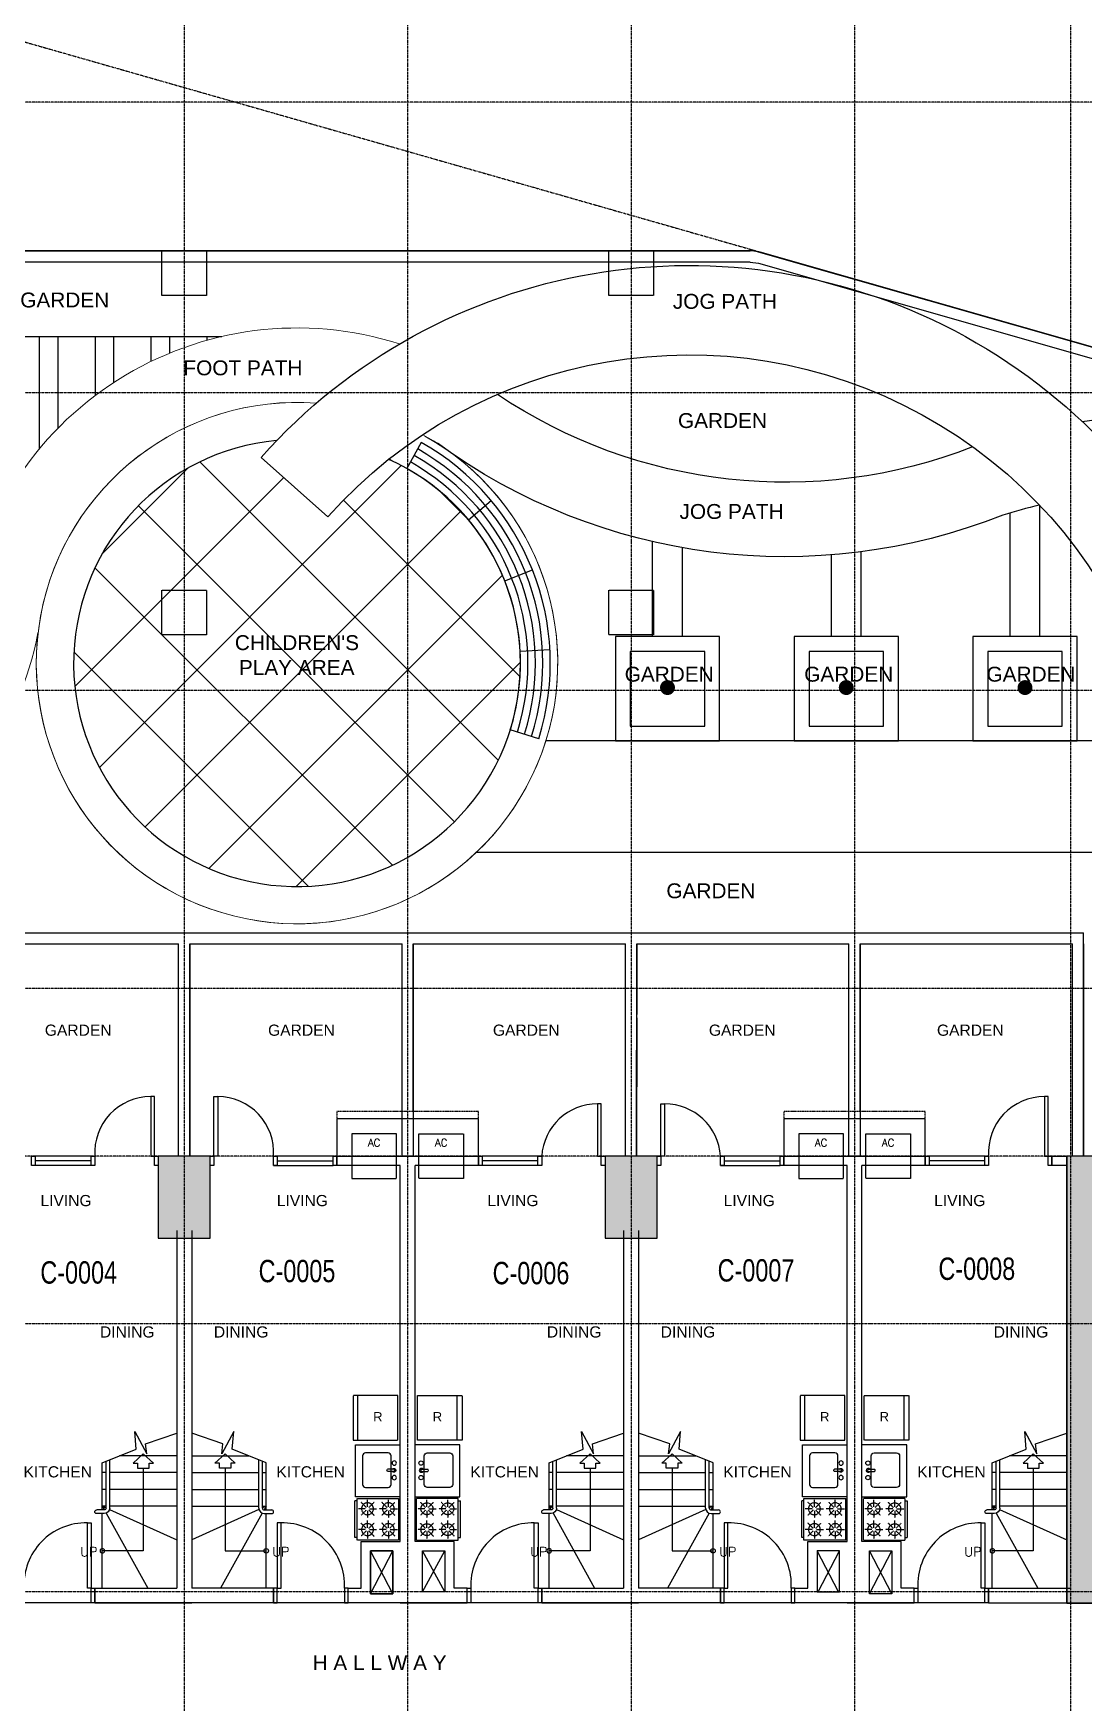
# Model space of a CAD drawing. Header units: inches. Extents: x -189245 to 740841, y -215444 to 469401.
# Drawn here: x -136075 to -121974, y -115892 to -93480 of the extents above; entities that cross this region are included whole.
import ezdxf

# ---------------------------------------------------------------- set-up
doc = ezdxf.new("R2010")
doc.units = ezdxf.units.IN
doc.header["$LTSCALE"] = 10
doc.header["$MEASUREMENT"] = 0
for name, pattern in [('GRID NORMAL$0$GRID BASEMENT$0$GRID GROUND$0$GRID$0$$0$PHANTOM', [2.5, 1.25, -0.25, 0.25, -0.25, 0.25, -0.25]), ('HIDDEN', [0.375, 0.25, -0.125]), ('HIDDEN2', [0.1875, 0.125, -0.0625])]:
    doc.linetypes.add(name, pattern=pattern)
for name, color, linetype in [('2', 2, 'Continuous'), ('3', 252, 'Continuous'), ('A-CMU WALL', 4, 'Continuous'), ('a-dim', 8, 'Continuous'), ('A-DOOR', 1, 'Continuous'), ('A-EQUIPMENT', 2, 'Continuous'), ('A-EQUIPTMENT', 1, 'Continuous'), ('A-FIXTURE', 2, 'Continuous'), ('A-GRID', 8, 'Continuous'), ('A-PROPERTY LINE', 1, 'Continuous'), ('A-RAILING', 2, 'Continuous'), ('A-SHEARWALL', 6, 'Continuous'), ('A-STAIR', 1, 'Continuous'), ('A-TEXT', 3, 'Continuous'), ('A-UNIT NUMBER', 2, 'Continuous'), ('A-WINDOW', 2, 'Continuous'), ('COLUMN', 6, 'Continuous'), ('FIX', 2, 'Continuous'), ('GRAY', 8, 'Continuous'), ('ROOMTAG', 1, 'Continuous'), ('TEXT', 3, 'Continuous'), ('TSG- +15640', 12, 'Continuous'), ('TSG- LOW WALL', 22, 'Continuous'), ('TSG- plaster', 4, 'Continuous'), ('TSG- PRE CAST', 4, 'Continuous'), ('TSG-DIM_WINDWS', 1, 'Continuous')]:
    doc.layers.add(name, color=color, linetype=linetype)
doc.layers.add('DEFPOINT', color=7, linetype='Continuous', plot=False)
doc.styles.add('ARIAL', font='ARIAL.TTF', dxfattribs={"width": 0.75})
doc.styles.add('PRSP_Simplex', font='simplex.shx')

# ---------------------------------------------------------------- blocks, each defined once
blk = doc.blocks.new('A$C43B13249')
at = {"layer": 'A-RAILING', "color": 2}
for p, q in [((900, 1075), (900, 1723)), ((950, 1075), (950, 1703)), ((975, 1050), (1075, 1050)), ((975, 1000), (1075, 1000))]:
    blk.add_line(p, q, dxfattribs=at)
for centre, radius, start, end in [((975, 1075), 75, 180, 270), ((975, 1075), 25, 180, 270), ((1075, 1025), 25, 270, 90)]:
    blk.add_arc(centre, radius, start, end, dxfattribs=at)
at = {"layer": 'A-STAIR'}
for p, q in [((0, 1775), (768, 1775)), ((1000, 1050), (1000, 1683)), ((0, 1550), (900, 1550)), ((950, 1550), (1000, 1550)), ((0, 1325), (900, 1325)), ((950, 1325), (1000, 1325)), ((0, 1100), (900, 1100)), ((902, 1056), (0, 650)), ((947, 1005), (389, 0)), ((1000, 1100), (950, 1078)), ((950, 1100), (1000, 1100)), ((1000, 1100), (972, 1050)), ((1000, 0), (1000, 1000))]:
    blk.add_line(p, q, dxfattribs=at)
at = {"layer": 'A-STAIR', "color": 2}
blk.add_lwpolyline([(1000, 1683), (545, 1864), (565, 2102), (403, 1802), (420, 1936), (0, 2079)], dxfattribs=at)
blk.add_lwpolyline([(313, 1679), (450, 1803), (586, 1679), (528, 1679), (528, 1610), (372, 1610), (372, 1679)], close=True, dxfattribs=at)
at = {"layer": 'A-STAIR'}
blk.add_lwpolyline([(450, 1610), (450, 500), (1000, 500)], dxfattribs=at)
at = {"layer": 'A-STAIR', "color": 2}
blk.add_circle((1000, 500), 30, dxfattribs=at)
blk = doc.blocks.new('A$C26112E13')
at = {"layer": 'TSG-DIM_WINDWS'}
blk.add_blockref('A$C43B13249', (0, 0), dxfattribs=at)
at = {"layer": 'A-TEXT', "style": 'PRSP_Simplex'}
blk.add_text('UP', height=125, dxfattribs=at).set_placement((1082, 426))
blk = doc.blocks.new('REF')
at = {"color": 1, "linetype": 'HIDDEN2'}
blk.add_line((-300, 535), (300, 535), dxfattribs=at)
blk.add_lwpolyline([(-300, 0), (300, 0), (300, 600), (-300, 600)], close=True, dxfattribs=at)
blk = doc.blocks.new('RANGE2')
at = {"layer": 'A-FIXTURE', "color": 1, "linetype": 'HIDDEN2'}
for p, q in [((-280, 0), (280, 0)), ((-280, 0), (-280, -560)), ((280, -560), (280, 0)), ((-166, -140), (-262, -140)), ((-158, -122), (-227, -53)), ((-158, -158), (-227, -227)), ((-140, -114), (-140, -18)), ((-140, -166), (-140, -262)), ((-122, -122), (-53, -53)), ((-122, -158), (-53, -227)), ((-114, -140), (-18, -140)), ((114, -140), (18, -140)), ((122, -122), (53, -53)), ((122, -158), (53, -227)), ((140, -114), (140, -18)), ((140, -166), (140, -262)), ((158, -122), (227, -53)), ((158, -158), (227, -227)), ((166, -140), (262, -140)), ((-166, -420), (-262, -420)), ((-158, -402), (-227, -333)), ((-158, -438), (-227, -507)), ((-140, -394), (-140, -298)), ((-140, -446), (-140, -542)), ((-122, -402), (-53, -333)), ((-122, -438), (-53, -507)), ((-114, -420), (-18, -420)), ((114, -420), (18, -420)), ((122, -402), (53, -333)), ((122, -438), (53, -507)), ((140, -394), (140, -298)), ((140, -446), (140, -542)), ((158, -402), (227, -333)), ((158, -438), (227, -507)), ((166, -420), (262, -420)), ((-280, -560), (280, -560)), ((-246, -560), (-246, -590)), ((-246, -590), (246, -590)), ((246, -560), (246, -590))]:
    blk.add_line(p, q, dxfattribs=at)
for centre in [(-140, -140), (140, -140), (-140, -420), (140, -420)]:
    blk.add_circle(centre, 80, dxfattribs=at)
blk = doc.blocks.new('SINK3')
at = {"layer": 'A-FIXTURE', "color": 2, "linetype": 'Continuous'}
for p, q in [((421, 17), (335, 17)), ((421, -12), (335, -12))]:
    blk.add_line(p, q, dxfattribs=at)
blk.add_lwpolyline([(40, 232), (342, 232, -0.414214), (382, 192), (382, -192, -0.414214), (342, -232), (40, -232, -0.414214), (0, -192), (0, 192, -0.414214)], format="xyb", close=True, dxfattribs=at)
at = {"layer": 'A-FIXTURE', "color": 2, "linetype": 'ByBlock'}
for centre in [(425, 100), (425, -95)]:
    blk.add_circle(centre, 28.8, dxfattribs=at)
at = {"layer": 'A-FIXTURE', "color": 2, "linetype": 'Continuous'}
for centre, radius, start, end in [((342, 3), 15.7, 115.7914, 244.2086), ((421, 3), 27.3, 211.2757, 148.7243), ((414, 3), 15.7, 295.7914, 64.2086)]:
    blk.add_arc(centre, radius, start, end, dxfattribs=at)
blk = doc.blocks.new('A$C5637576F')
at = {"layer": 'A-FIXTURE'}
blk.add_lwpolyline([(0, 600), (600, 600), (600, 1300), (0, 1300)], dxfattribs=at)
at = {"layer": 'A-FIXTURE', "extrusion": (-1.97215e-31, -2.87222e-43, -1), "zscale": -1, "rotation": 90}
blk.add_blockref('REF', (-31, 1661), dxfattribs=at)
at = {"layer": 'A-FIXTURE', "extrusion": (6.16298e-32, -1.81217e-47, -1), "xscale": -1, "zscale": -0.9999999999999999, "rotation": 180}
blk.add_blockref('SINK3', (-505, 959), dxfattribs=at)
at = {"layer": 'A-FIXTURE', "linetype": 'HIDDEN2', "extrusion": (1.97215e-31, -8.75812e-47, -1), "xscale": -1, "zscale": -1, "rotation": 270}
blk.add_blockref('RANGE2', (-19, 300), dxfattribs=at)
at = {"layer": 'A-TEXT', "insert": (363, 1739), "char_height": 125, "width": 5794.76, "attachment_point": 3}
blk.add_mtext('{\\fArial|b0|i0|c0|p34;R}', dxfattribs=at)

msp = doc.modelspace()

# ---------------------------------------------------------------- hatches: boundary and pattern name
at = {"layer": 'a-dim', "ltscale": 500}
h = msp.add_hatch(dxfattribs=at)
h.set_pattern_fill('ANSI32', color=256, scale=2000, angle=45, style=0)
h.set_pattern_definition([(90, (-1100493.5, 83944), (-750, 5e-13), []), (90, (-1100243.5, 84194), (-750, 5e-13), [])])
h.paths.add_polyline_path([(-139954.19925, -97549.80197), (-139954.19925, -99549.80197), (-136351.065, -99549.80197, -0.1989677864), (-133546.01907, -97549.80197)])
at = {"layer": 'A-STAIR'}
h = msp.add_hatch(color=254, dxfattribs=at)
h.paths.add_polyline_path([(-134399.71608, -109654.32588), (-133699.71608, -109654.32588), (-133699.71608, -108554.32588), (-134399.71608, -108554.32588)])
h.paths.add_polyline_path([(-128399.75225, -109654.32588), (-127699.75225, -109654.32588), (-127699.75225, -108554.32588), (-128399.75225, -108554.32588)])
at = {"layer": 'GRAY', "ltscale": 100}
h = msp.add_hatch(dxfattribs=at)
h.set_pattern_fill('ANSI37', color=256, scale=8000, style=0)
h.set_pattern_definition([(45, (-1100493.5, 83944), (-707.1068, 707.1068), []), (135, (-1100493.5, 83944), (-707.1068, -707.1068), [])])
h.paths.add_polyline_path([(-132122.10601, -99970.31678), (-133018.0128, -99171.97411, -0.0099472333), (-132809.80746, -98947.47939, 7.7328936213), (-131304.42268, -99198.90911, 0.0433443796)])
at = {"layer": 'TSG- +15640', "ltscale": 2}
h = msp.add_hatch(color=254, dxfattribs=at)
h.paths.add_polyline_path([(-119300.048, -114554.79257), (-119300.048, -109054.79257), (-119950.048, -109054.79257), (-119950.048, -108554.79257), (-118800.048, -108554.79257), (-118800.048, -114554.79257)])
edge = h.paths.add_edge_path()
edge.add_line((-120675.048, -113651.41234), (-120675.048, -114554.79257))
edge.add_line((-120675.048, -114554.79257), (-120875.048, -114554.79257))
edge.add_line((-120875.048, -114554.79257), (-120875.048, -113154.79257))
edge.add_line((-120875.048, -113154.79257), (-121700.048, -113154.79257))
edge.add_line((-121700.048, -113154.79257), (-121700.048, -114554.79257))
edge.add_line((-121700.048, -114554.79257), (-122200.048, -114554.79257))
edge.add_line((-122200.048, -114554.79257), (-122200.048, -108554.79257))
edge.add_line((-122200.048, -108554.79257), (-121050.048, -108554.79257))
edge.add_line((-121050.048, -108554.79257), (-121050.048, -109054.79257))
edge.add_line((-121050.048, -109054.79257), (-121700.048, -109054.79257))
edge.add_line((-121700.048, -109054.79257), (-121700.048, -113029.79257))
edge.add_line((-121700.048, -113029.79257), (-120675.048, -113029.79257))
edge.add_line((-120675.048, -113029.79257), (-120675.048, -113451.41234))
edge.add_line((-120675.048, -113451.41234), (-120490.01026, -113451.90933))
edge.add_line((-120490.01026, -113451.90933), (-120490.01026, -113651.90933))
edge.add_line((-120490.01026, -113651.90933), (-120675.048, -113651.41234))
edge.add_line((-120675.048, -113651.41234), (-120675.048, -113751.41234))
h = msp.add_hatch(color=254, dxfattribs=at)
h.paths.add_polyline_path([(-121700.048, -114554.79257), (-121700.048, -109054.79257), (-121050.048, -109054.79257), (-121050.048, -108554.79257), (-122200.048, -108554.79257), (-122200.048, -114554.79257)])
edge = h.paths.add_edge_path()
edge.add_line((-120325.048, -113651.41234), (-120325.048, -114554.79257))
edge.add_line((-120325.048, -114554.79257), (-120125.048, -114554.79257))
edge.add_line((-120125.048, -114554.79257), (-120125.048, -113154.79257))
edge.add_line((-120125.048, -113154.79257), (-119300.048, -113154.79257))
edge.add_line((-119300.048, -113154.79257), (-119300.048, -114554.79257))
edge.add_line((-119300.048, -114554.79257), (-118800.048, -114554.79257))
edge.add_line((-118800.048, -114554.79257), (-118800.048, -108554.79257))
edge.add_line((-118800.048, -108554.79257), (-119950.048, -108554.79257))
edge.add_line((-119950.048, -108554.79257), (-119950.048, -109054.79257))
edge.add_line((-119950.048, -109054.79257), (-119300.048, -109054.79257))
edge.add_line((-119300.048, -109054.79257), (-119300.048, -113029.79257))
edge.add_line((-119300.048, -113029.79257), (-120325.048, -113029.79257))
edge.add_line((-120325.048, -113029.79257), (-120325.048, -113451.41234))
edge.add_line((-120325.048, -113451.41234), (-120510.08574, -113451.90933))
edge.add_line((-120510.08574, -113451.90933), (-120510.08574, -113651.90933))
edge.add_line((-120510.08574, -113651.90933), (-120325.048, -113651.41234))
edge.add_line((-120325.048, -113651.41234), (-120325.048, -113751.41234))

# ---------------------------------------------------------------- linework, layer by layer
at = {"layer": '2', "color": 2}
for points in [[(-135299.57151, -114354.32588), (-135349.57151, -114354.32588), (-135349.57151, -113479.32588), (-135299.57151, -113479.32588)], [(-132799.57151, -114354.32588), (-132749.57151, -114354.32588), (-132749.57151, -113479.32588), (-132799.57151, -113479.32588)], [(-129299.57151, -114354.32588), (-129349.57151, -114354.32588), (-129349.57151, -113479.32588), (-129299.57151, -113479.32588)], [(-126799.57151, -114354.32588), (-126749.57151, -114354.32588), (-126749.57151, -113479.32588), (-126799.57151, -113479.32588)], [(-123299.57151, -114354.32588), (-123349.57151, -114354.32588), (-123349.57151, -113479.32588), (-123299.57151, -113479.32588)], [(-135299.57151, -114354.32588), (-135249.57151, -114354.32588), (-135249.57151, -114554.32588), (-135299.57151, -114554.32588)], [(-132799.57151, -114354.32588), (-132849.57151, -114354.32588), (-132849.57151, -114554.32588), (-132799.57151, -114554.32588)], [(-131849.57151, -114354.32588), (-131899.57151, -114354.32588), (-131899.57151, -114554.32588), (-131849.57151, -114554.32588)], [(-130249.57151, -114354.32588), (-130199.57151, -114354.32588), (-130199.57151, -114554.32588), (-130249.57151, -114554.32588)], [(-129299.57151, -114354.32588), (-129249.57151, -114354.32588), (-129249.57151, -114554.32588), (-129299.57151, -114554.32588)], [(-126799.57151, -114354.32588), (-126849.57151, -114354.32588), (-126849.57151, -114554.32588), (-126799.57151, -114554.32588)], [(-125849.57151, -114354.32588), (-125899.57151, -114354.32588), (-125899.57151, -114554.32588), (-125849.57151, -114554.32588)], [(-124249.57151, -114354.32588), (-124199.57151, -114354.32588), (-124199.57151, -114554.32588), (-124249.57151, -114554.32588)], [(-123299.57151, -114354.32588), (-123249.57151, -114354.32588), (-123249.57151, -114554.32588), (-123299.57151, -114554.32588)]]:
    msp.add_lwpolyline(points, close=True, dxfattribs=at)
at = {"layer": '3', "color": 251, "linetype": 'GRID NORMAL$0$GRID BASEMENT$0$GRID GROUND$0$GRID$0$$0$PHANTOM', "flags": 128}
msp.add_lwpolyline([(-107742.41972, -101734.50066), (-108206.40253, -110412.10517), (-107824.74369, -122516.08949), (-106849.52911, -130587.38781), (-161513.31385, -143935.92849), (-162770.44794, -137090.40339), (-163725.52094, -129792.63417), (-164305.8868, -122455.55195), (-164509.46994, -115118.3758), (-164333.28528, -107790.4935), (-163778.69946, -100461.44618), (-162851.04772, -93180.30189), (-161617.26667, -86330.52932), (-107723.46534, -101727.30424)], dxfattribs=at)
at = {"layer": 'A-CMU WALL', "color": 1}
for p, q in [((-131549.75225, -114429.32588), (-131249.75225, -113854.32588)), ((-131249.75225, -114429.32588), (-131549.75225, -113854.32588)), ((-130549.75225, -114404.32588), (-130849.75225, -113854.32588)), ((-130849.75225, -114404.32588), (-130549.75225, -113854.32588)), ((-125262.79573, -114404.32588), (-125549.75225, -113854.32588)), ((-125536.70877, -114404.32588), (-125249.75225, -113854.32588)), ((-124549.75225, -114429.32588), (-124849.75225, -113854.32588)), ((-124849.75225, -114429.32588), (-124549.75225, -113854.32588))]:
    msp.add_line(p, q, dxfattribs=at)
at = {"layer": 'A-CMU WALL'}
msp.add_line((-124549.75225, -114429.32588), (-124549.75225, -114429.32588), dxfattribs=at)
for points in [[(-128260.87654, -102979.32588), (-126860.87654, -102979.32588), (-126860.87654, -101579.32588), (-128260.87654, -101579.32588)], [(-125860.87654, -102979.32588), (-124460.87654, -102979.32588), (-124460.87654, -101579.32588), (-125860.87654, -101579.32588)], [(-123460.87654, -102979.32588), (-122060.87654, -102979.32588), (-122060.87654, -101579.32588), (-123460.87654, -101579.32588)], [(-128060.87654, -102779.32588), (-127060.87654, -102779.32588), (-127060.87654, -101779.32588), (-128060.87654, -101779.32588)], [(-125660.87654, -102779.32588), (-124660.87654, -102779.32588), (-124660.87654, -101779.32588), (-125660.87654, -101779.32588)], [(-123260.87654, -102779.32588), (-122260.87654, -102779.32588), (-122260.87654, -101779.32588), (-123260.87654, -101779.32588)], [(-131549.75225, -113854.32588), (-131249.75225, -113854.32588), (-131249.75225, -114429.32588), (-131549.75225, -114429.32588)], [(-124849.75225, -113854.32589), (-124549.81955, -113854.32589), (-124549.81955, -114429.25858), (-124849.75225, -114429.25858)]]:
    msp.add_lwpolyline(points, close=True, dxfattribs=at)
for points in [[(-131549.75225, -114429.32588), (-131249.75225, -114429.32588), (-131249.75225, -113854.32588), (-131549.75225, -113854.32588), (-131549.75225, -114429.32588)], [(-130549.75225, -114404.32588), (-130849.75225, -114404.32588), (-130849.75225, -113854.32588), (-130549.75225, -113854.32588), (-130549.75225, -114404.32588)], [(-125549.75225, -114404.32588), (-125249.75225, -114404.32588), (-125249.75225, -113854.32588), (-125549.75225, -113854.32588), (-125549.75225, -114404.32588)], [(-124549.75225, -114429.32588), (-124849.71608, -114429.32588), (-124849.75225, -113854.32588), (-124549.75225, -113854.32588), (-124549.75225, -114429.32588)]]:
    msp.add_lwpolyline(points, dxfattribs=at)
at = {"layer": 'A-DOOR'}
msp.add_line((-123299.57151, -114554.32588), (-138799.57151, -114554.32588), dxfattribs=at)
for centre, start, end in [((-135370.17394, -114309.66924), 88.578672429, 183.081958546), ((-132728.96908, -114309.66924), 356.918041454, 91.421327571), ((-129370.17394, -114309.66924), 88.578672429, 183.081958546), ((-126728.96908, -114309.66924), 356.918041454, 91.421327571), ((-123370.17394, -114309.66924), 88.578672429, 183.081958546)]:
    msp.add_arc(centre, 830.59891, start, end, dxfattribs=at)
at = {"layer": 'A-EQUIPMENT', "ltscale": 100}
for points in [[(-130099.75225, -108554.32586), (-130099.75225, -108054.32586), (-131999.75225, -108054.32586), (-131999.75225, -108554.32586)], [(-124099.75225, -108554.32586), (-124099.75225, -108054.32586), (-125999.75225, -108054.32586), (-125999.75225, -108554.32586)]]:
    msp.add_lwpolyline(points, dxfattribs=at)
at = {"layer": 'A-EQUIPTMENT', "linetype": 'HIDDEN'}
for points in [[(-130099.75225, -108054.32586), (-130099.75225, -107954.32586), (-131999.75225, -107954.32586), (-131999.75225, -108054.32586)], [(-124099.75225, -108054.32586), (-124099.75225, -107954.32586), (-125999.75225, -107954.32586), (-125999.75225, -108054.32586)]]:
    msp.add_lwpolyline(points, dxfattribs=at)
at = {"layer": 'A-EQUIPTMENT', "color": 1, "linetype": 'HIDDEN2'}
for points in [[(-131199.75225, -108254.32586), (-131799.75225, -108254.32586), (-131799.75225, -108854.32586), (-131199.75225, -108854.32586)], [(-130899.75225, -108254.32586), (-130299.75225, -108254.32586), (-130299.75225, -108854.32586), (-130899.75225, -108854.32586)], [(-125199.75225, -108254.32586), (-125799.75225, -108254.32586), (-125799.75225, -108854.32586), (-125199.75225, -108854.32586)], [(-124899.75225, -108254.32586), (-124299.75225, -108254.32586), (-124299.75225, -108854.32586), (-124899.75225, -108854.32586)]]:
    msp.add_lwpolyline(points, close=True, dxfattribs=at)
at = {"layer": 'A-FIXTURE'}
for points in [[(-131149.933, -113129.32588), (-131749.933, -113129.32588), (-131749.933, -112429.32588), (-131149.933, -112429.32588)], [(-130949.57151, -113129.32588), (-130349.57151, -113129.32588), (-130349.57151, -112429.32588), (-130949.57151, -112429.32588)], [(-125149.933, -113129.32588), (-125749.933, -113129.32588), (-125749.933, -112429.32588), (-125149.933, -112429.32588)]]:
    msp.add_lwpolyline(points, dxfattribs=at)
at = {"layer": 'A-GRID', "linetype": 'GRID NORMAL$0$GRID BASEMENT$0$GRID GROUND$0$GRID$0$$0$PHANTOM'}
for p, q in [((-134049.60768, -84045.69046), (-134049.60768, -142774.05561)), ((-131049.75225, -84045.69046), (-131049.75225, -142774.05561)), ((-128049.75225, -84045.69046), (-128049.75225, -142774.05561)), ((-125049.75225, -84045.69046), (-125049.75225, -142774.05561)), ((-122149.75225, -84045.69046), (-122149.75225, -142774.05561)), ((-106879.08048, -94404.32588), (-168894.52032, -94404.32588)), ((-106879.08048, -98304.32588), (-168894.52032, -98304.32588)), ((-106879.08048, -102304.32588), (-168894.52032, -102304.32588)), ((-106879.08048, -102304.32588), (-168894.52032, -102304.32588)), ((-106879.08048, -106304.32588), (-168894.48879, -106304.32588)), ((-106466.4728, -108554.32588), (-168894.48879, -108554.32588)), ((-106879.08048, -110804.32588), (-168894.48879, -110804.32588)), ((-106879.08048, -114404.32588), (-168894.52032, -114404.32588))]:
    msp.add_line(p, q, dxfattribs=at)
at = {"layer": 'A-PROPERTY LINE', "ltscale": 200}
for points in [[(-129385.54241, -102919.60719, 0.3539493585), (-130915.19101, -99059.81434, 0.3539493585)], [(-129576.42782, -102859.91835, 0.3539493585), (-131013.36764, -99234.05943, 0.3539493585)], [(-129480.98511, -102889.76277, 0.3539493585), (-130964.27933, -99146.93688, 0.3539493585)]]:
    msp.add_lwpolyline(points, format="xyb", dxfattribs=at)
at = {"layer": 'A-SHEARWALL'}
msp.add_line((-122174.70396, -108554.32588), (-122174.70396, -108554.32588), dxfattribs=at)
msp.add_line((-122174.70396, -108554.32588), (-122174.70396, -108554.32588), dxfattribs=at)
msp.add_line((-122174.70396, -108554.32588), (-122174.70396, -108554.32588), dxfattribs=at)
msp.add_line((-122174.70396, -108554.32588), (-122174.70396, -108554.32588), dxfattribs=at)
for points in [[(-121700.048, -114554.79257), (-121700.048, -109054.79257), (-121050.048, -109054.79257), (-121050.048, -108554.79257), (-122200.048, -108554.79257), (-122200.048, -114554.79257), (-121700.048, -114554.79257)], [(-121749.55501, -113154.57953), (-121749.62725, -113154.57953), (-121749.62725, -114554.37953), (-122199.62725, -114554.37953), (-122199.62725, -108554.37953)]]:
    msp.add_lwpolyline(points, dxfattribs=at)
at = {"layer": 'A-WINDOW', "color": 1, "ltscale": 100}
for p, q in [((-135299.75225, -108554.32588), (-136049.75225, -108554.32588)), ((-132049.75225, -108554.32588), (-132799.75225, -108554.32588)), ((-126049.75225, -108554.32588), (-126799.75225, -108554.32588)), ((-123299.75225, -108554.32588), (-124049.75225, -108554.32588)), ((-123249.75225, -108679.32588), (-124049.75225, -108679.32588))]:
    msp.add_line(p, q, dxfattribs=at)
at = {"layer": 'A-WINDOW', "color": 2}
for p, q in [((-135299.75225, -108616.82588), (-136049.75225, -108616.82588)), ((-132799.75225, -108616.82588), (-132049.75225, -108616.82588)), ((-129299.75225, -108616.82588), (-130049.75225, -108616.82588)), ((-126799.75225, -108616.82588), (-126049.75225, -108616.82588)), ((-123299.75225, -108616.82588), (-124049.75225, -108616.82588))]:
    msp.add_line(p, q, dxfattribs=at)
at = {"layer": 'A-WINDOW', "color": 1}
for p, q in [((-135249.75225, -108679.32588), (-136049.75225, -108679.32588)), ((-132849.75225, -108679.32588), (-132049.75225, -108679.32588)), ((-129249.75225, -108554.32588), (-130049.75225, -108554.32588)), ((-129249.75225, -108679.32588), (-130049.75225, -108679.32588)), ((-126849.75225, -108679.32588), (-126049.75225, -108679.32588))]:
    msp.add_line(p, q, dxfattribs=at)
at = {"layer": 'A-WINDOW', "color": 2}
for points in [[(-134449.75225, -107754.32588), (-134499.75225, -107754.32588), (-134499.75225, -108554.32588), (-134449.75225, -108554.32588)], [(-134449.75225, -107754.32588), (-134499.75225, -107754.32588), (-134499.75225, -108554.32588), (-134449.75225, -108554.32588)], [(-133649.75225, -107754.32588), (-133599.75225, -107754.32588), (-133599.75225, -108554.32588), (-133649.75225, -108554.32588)], [(-133649.75225, -107754.32588), (-133599.75225, -107754.32588), (-133599.75225, -108554.32588), (-133649.75225, -108554.32588)], [(-122449.75225, -107754.32588), (-122499.75225, -107754.32588), (-122499.75225, -108554.32588), (-122449.75225, -108554.32588)], [(-122449.75225, -107754.32588), (-122499.75225, -107754.32588), (-122499.75225, -108554.32588), (-122449.75225, -108554.32588)], [(-128449.75225, -107851.75769), (-128499.75225, -107851.75769), (-128499.75225, -108554.32588), (-128449.75225, -108554.32588)], [(-127649.75225, -107851.75769), (-127599.75225, -107851.75769), (-127599.75225, -108554.32588), (-127649.75225, -108554.32588)], [(-136099.75225, -108554.32588), (-136049.75225, -108554.32588), (-136049.75225, -108679.32588), (-136099.75225, -108679.32588)], [(-135299.75225, -108554.32588), (-135249.75225, -108554.32588), (-135249.75225, -108679.32588), (-135299.75225, -108679.32588)], [(-134449.75225, -108554.32588), (-134399.75225, -108554.32588), (-134399.75225, -108679.32588), (-134449.75225, -108679.32588)], [(-133699.75225, -108554.32588), (-133649.75225, -108554.32588), (-133649.75225, -108679.32588), (-133699.75225, -108679.32588)], [(-132849.75225, -108554.32588), (-132799.75225, -108554.32588), (-132799.75225, -108679.32588), (-132849.75225, -108679.32588)], [(-132049.75225, -108554.32588), (-131999.75225, -108554.32588), (-131999.75225, -108679.32588), (-132049.75225, -108679.32588)], [(-130099.75225, -108554.32588), (-130049.75225, -108554.32588), (-130049.75225, -108679.32588), (-130099.75225, -108679.32588)], [(-129299.75225, -108554.32588), (-129249.75225, -108554.32588), (-129249.75225, -108679.32588), (-129299.75225, -108679.32588)], [(-128449.75225, -108554.32588), (-128399.75225, -108554.32588), (-128399.75225, -108679.32588), (-128449.75225, -108679.32588)], [(-127699.75225, -108554.32588), (-127649.75225, -108554.32588), (-127649.75225, -108679.32588), (-127699.75225, -108679.32588)], [(-126849.75225, -108554.32588), (-126799.75225, -108554.32588), (-126799.75225, -108679.32588), (-126849.75225, -108679.32588)], [(-126049.75225, -108554.32588), (-125999.75225, -108554.32588), (-125999.75225, -108679.32588), (-126049.75225, -108679.32588)], [(-124099.75225, -108554.32588), (-124049.75225, -108554.32588), (-124049.75225, -108679.32588), (-124099.75225, -108679.32588)], [(-123299.75225, -108554.32588), (-123249.75225, -108554.32588), (-123249.75225, -108679.32588), (-123299.75225, -108679.32588)], [(-122449.75225, -108554.32588), (-122399.75225, -108554.32588), (-122399.75225, -108679.32588), (-122449.75225, -108679.32588)]]:
    msp.add_lwpolyline(points, close=True, dxfattribs=at)
at = {"layer": 'A-WINDOW', "color": 3, "linetype": 'HIDDEN2'}
for points in [[(-130975.17435, -107954.96925), (-130975.13631, -108554.73593), (-131125.13631, -108554.73593), (-131125.17435, -107954.96925)], [(-124974.933, -107954.32586), (-124974.89496, -108554.09254), (-125124.89496, -108554.09254), (-125124.933, -107954.32586)]]:
    msp.add_lwpolyline(points, dxfattribs=at)
at = {"layer": 'A-WINDOW', "color": 1}
for centre, start, end in [((-134499.75225, -108505.88838), 90, 183.695220524), ((-134499.75225, -108505.88838), 90, 183.695220524), ((-133599.75225, -108505.88838), 356.304779466, 90), ((-133599.75225, -108505.88838), 356.304779469, 90), ((-122499.75225, -108505.88838), 90, 183.695220544), ((-122499.75225, -108505.88838), 90, 183.695220541), ((-128499.75225, -108603.32019), 90, 176.304779469), ((-128499.75225, -108603.32019), 90, 176.304779466), ((-127599.75225, -108603.32019), 3.695220531, 90), ((-127599.75225, -108603.32019), 3.695220534, 90)]:
    msp.add_arc(centre, 751.5625, start, end, dxfattribs=at)
at = {"layer": 'COLUMN'}
for points in [[(-134399.71608, -109654.32588), (-133699.71608, -109654.32588), (-133699.71608, -108554.32588), (-134399.71608, -108554.32588)], [(-128399.75225, -109654.32588), (-127699.75225, -109654.32588), (-127699.75225, -108554.32588), (-128399.75225, -108554.32588)]]:
    msp.add_lwpolyline(points, close=True, dxfattribs=at)
at = {"layer": 'DEFPOINT'}
msp.add_lwpolyline([(-153449.75225, -139454.41584), (-146974.75225, -139453.85919), (-146974.57151, -132379.51338), (-144126.54732, -132379.32588), (-144124.60768, -134204.32588), (-121661.11912, -134204.32588), (-121661.11912, -129936.11656), (-111350.204, -127509.71863), (-111350.204, -116054.32588), (-111349.71608, -100691.3201), (-126372.62608, -96407.77684), (-126429.17978, -96399.61447), (-144126.54732, -96399.61447), (-144126.54732, -98229.32588), (-146974.75225, -98229.32588), (-146974.75225, -91154.32593), (-153449.75225, -91154.32588)], dxfattribs=at)
at = {"layer": 'DEFPOINT', "linetype": 'HIDDEN2'}
for points in [[(-133749.75225, -96999.61447), (-134349.75225, -96999.61447), (-134349.75225, -96399.61447), (-133749.75225, -96399.61447)], [(-127749.75225, -96999.61447), (-128349.75225, -96999.61447), (-128349.75225, -96399.61447), (-127749.75225, -96399.61447)], [(-133749.71608, -101554.32588), (-134349.71608, -101554.32588), (-134349.71608, -100954.32588), (-133749.71608, -100954.32588)], [(-127749.71608, -101554.32588), (-128349.71608, -101554.32588), (-128349.71608, -100954.32588), (-127749.71608, -100954.32588)]]:
    msp.add_lwpolyline(points, close=True, dxfattribs=at)
at = {"layer": 'FIX'}
for p, q in [((-130866.1027, -98972.6918), (-131062.45596, -99321.18197)), ((-122960.87654, -101579.32588), (-122960.87654, -99917.97096)), ((-122560.87654, -101579.32588), (-122560.87654, -99811.99282)), ((-127760.87654, -101579.32588), (-127760.87654, -100303.82204)), ((-127360.87654, -101579.32588), (-127360.87654, -100385.25597)), ((-125360.87654, -101579.32588), (-125360.87654, -100481.98069)), ((-124960.87654, -101579.32588), (-124960.87654, -100440.30718)), ((-120910.41896, -102979.32588), (-129194.56155, -102979.32588)), ((-120777.39197, -104479.32588), (-130131.88321, -104479.32588))]:
    msp.add_line(p, q, dxfattribs=at)
msp.add_lwpolyline([(-129671.87053, -102830.07393, 0.3539493585), (-131062.45596, -99321.18197)], format="xyb", dxfattribs=at)
msp.add_lwpolyline([(-129290.0997, -102949.45162), (-129671.87053, -102830.07393)], dxfattribs=at)
msp.add_arc((-132535.05632, -101934.77111), 3399.9, 342.635816583, 60.601355011, dxfattribs=at)
at = {"layer": 'GRAY', "ltscale": 100}
for p, q in [((-130233.90212, -100010.17001), (-129927.07134, -99753.54798)), ((-129746.17821, -100829.52954), (-129374.31541, -100682.15908)), ((-129539.44145, -101774.48526), (-129140.01282, -101753.1131)), ((-129194.56155, -102979.32588), (-129194.65699, -102979.29604))]:
    msp.add_line(p, q, dxfattribs=at)
at = {"layer": 'GRAY', "ltscale": 100, "const_width": 100}
for points in [[(-127610.87654, -102263.17074, 1), (-127510.87654, -102263.17074, 1)], [(-125210.87654, -102263.17074, 1), (-125110.87654, -102263.17074, 1)], [(-122810.87654, -102263.17074, 1), (-122710.87654, -102263.17074, 1)]]:
    msp.add_lwpolyline(points, format="xyb", close=True, dxfattribs=at)
at = {"layer": 'GRAY', "ltscale": 100}
msp.add_arc((-132535.05632, -101934.77111), 2999.9, 95.254899118, 65.959336401, dxfattribs=at)
at = {"layer": 'ROOMTAG'}
for p, q in [((-139954.19925, -97549.80197), (-133546.01907, -97549.80197)), ((-133018.0128, -99171.97411), (-132122.10601, -99970.31678))]:
    msp.add_line(p, q, dxfattribs=at)
for points in [[(-133018.0128, -99171.97411, -0.7972918151), (-119873.22967, -106408.65275)], [(-132122.10601, -99970.31678, -0.7972918151), (-121026.94835, -106078.60246)], [(-123465.24113, -99032.71408, -0.2459008035), (-129845.13622, -98327.2621)], [(-112838.29678, -104854.32588, 0.3786159404), (-121991.27167, -98693.96186)], [(-122566.34341, -99814.16546, 0.0174107917), (-123058.91704, -99947.45151, -0.2575894909), (-130650.97509, -98983.35943)]]:
    msp.add_lwpolyline(points, format="xyb", dxfattribs=at)
at = {"layer": 'ROOMTAG', "lineweight": 9}
msp.add_lwpolyline([(-131159.80112, -97650.06889, 0.4680395266), (-136996.87334, -101349.80197, -0.5321168362), (-141397.30396, -103269.69525), (-141934.08688, -104113.41564, 0.5321168362), (-136013.27707, -101530.18596)], format="xyb", dxfattribs=at)
for radius, start, end in [(3500, 85.749469705, 60.601355011), (3499.9, 85.751118146, 61.175708034)]:
    msp.add_arc((-132535.05632, -101934.77111), radius, start, end, dxfattribs=at)
at = {"layer": 'ROOMTAG'}
msp.add_arc((-132535.05632, -101934.77111), 2999.9, 64.839776135, 65.959336401, dxfattribs=at)
at = {"layer": 'TSG- LOW WALL', "color": 3, "ltscale": 100}
for points in [[(-144126.54732, -96549.61447), (-144126.54732, -96399.61447), (-126450.23555, -96399.61447)], [(-126450.23555, -96549.61447), (-143974.57151, -96549.61447)], [(-111349.75225, -100691.34734), (-111349.71608, -100691.3201), (-126316.07238, -96415.9392), (-126429.17978, -96399.61447), (-126450.23555, -96399.61447)], [(-126450.23555, -96549.61447), (-126340.36868, -96564.99873), (-111499.71608, -100804.28442)]]:
    msp.add_lwpolyline(points, dxfattribs=at)
at = {"layer": 'TSG- plaster', "color": 3, "ltscale": 2}
for p, q in [((-140124.57151, -105554.32588), (-121974.57151, -105554.32588)), ((-121974.57151, -108554.32588), (-121974.57151, -105554.32588)), ((-121974.57151, -108554.32588), (-121974.57151, -105554.32588)), ((-136974.57151, -105704.32588), (-134124.57151, -105704.32588)), ((-136974.57151, -105704.32588), (-134124.57151, -105704.32588)), ((-134124.57151, -108553.85919), (-134124.57151, -105704.32588)), ((-133974.57151, -105704.32588), (-131124.57151, -105704.32588)), ((-133974.57151, -108553.85919), (-133974.57151, -105704.32588)), ((-133974.57151, -105704.32588), (-131124.57151, -105704.32588)), ((-133974.57151, -108554.32588), (-133974.57151, -105704.32588)), ((-131124.57151, -107954.32586), (-131124.57151, -105704.32588)), ((-130974.81276, -107954.32586), (-130974.57151, -105704.32588)), ((-130974.57151, -105704.32588), (-128124.57151, -105704.32588)), ((-130974.57151, -105704.32588), (-128124.57151, -105704.32588)), ((-130974.57151, -107954.32586), (-130974.57151, -105704.32588)), ((-128124.57151, -108553.85919), (-128124.57151, -105704.32588)), ((-127974.87709, -108553.85919), (-127974.57151, -105704.32588)), ((-127974.57151, -105704.32588), (-125124.57151, -105704.32588)), ((-127974.57151, -108553.85919), (-127974.57151, -105704.32588)), ((-127974.57151, -105704.32588), (-125124.57151, -105704.32588)), ((-125124.57151, -107954.32586), (-125124.57151, -105704.32588)), ((-124974.57151, -105704.32588), (-122124.57151, -105704.32588)), ((-124974.57151, -105704.32588), (-122124.57151, -105704.32588)), ((-124974.57151, -107954.32586), (-124974.57151, -105704.32588)), ((-124974.57151, -107954.32586), (-124974.57151, -105704.32588)), ((-122124.57151, -108554.32588), (-122124.57151, -105704.32588))]:
    msp.add_line(p, q, dxfattribs=at)
at = {"layer": 'TSG- plaster', "color": 4, "linetype": 'Continuous'}
for p, q in [((-131149.57151, -113729.32588), (-131149.57151, -108678.85919)), ((-130949.57151, -113729.32588), (-130949.57151, -108678.85919)), ((-125149.57151, -113729.32588), (-125149.57151, -108679.32588)), ((-124949.57151, -113729.32588), (-124949.57151, -108679.32588)), ((-134149.57151, -109554.32588), (-134149.57151, -114354.32588)), ((-133949.57151, -109554.32588), (-133949.57151, -114354.32588)), ((-128149.57151, -109554.32588), (-128149.57151, -114354.32588)), ((-127949.57151, -109554.32588), (-127949.57151, -114354.32588)), ((-131674.75225, -114354.32588), (-131674.75225, -113729.32588)), ((-131674.75225, -113729.32588), (-131149.57151, -113729.32588)), ((-130424.75225, -113729.32588), (-130949.57151, -113729.32588)), ((-130424.75225, -114354.32588), (-130424.75225, -113729.32588)), ((-125674.75225, -114354.32588), (-125674.75225, -113729.32588)), ((-125674.75225, -113729.32588), (-125149.57151, -113729.32588)), ((-124424.75225, -113729.32588), (-124949.57151, -113729.32588)), ((-124424.75225, -114354.32588), (-124424.75225, -113729.32588)), ((-135249.57151, -114354.32588), (-134149.57151, -114354.32588)), ((-135249.57151, -114554.32588), (-135249.57151, -114354.32588)), ((-132849.57151, -114354.32588), (-133949.57151, -114354.32588)), ((-132849.57151, -114554.32588), (-132849.57151, -114354.32588)), ((-131849.57151, -114354.32588), (-131674.75225, -114354.32588)), ((-131849.57151, -114554.32588), (-131849.57151, -114354.32588)), ((-130249.57151, -114354.32588), (-130424.75225, -114354.32588)), ((-130249.57151, -114554.32588), (-130249.57151, -114354.32588)), ((-129249.57151, -114354.32588), (-128149.57151, -114354.32588)), ((-129249.57151, -114554.32588), (-129249.57151, -114354.32588)), ((-126849.57151, -114354.32588), (-127949.57151, -114354.32588)), ((-126849.57151, -114554.32588), (-126849.57151, -114354.32588)), ((-125849.57151, -114354.32588), (-125674.75225, -114354.32588)), ((-125849.57151, -114554.32588), (-125849.57151, -114354.32588)), ((-124249.57151, -114354.32588), (-124424.75225, -114354.32588)), ((-124249.57151, -114554.32588), (-124249.57151, -114354.32588)), ((-123249.85357, -114353.87034), (-122199.72857, -114353.87034)), ((-123249.57151, -114354.32588), (-122149.57151, -114354.32588)), ((-123249.57151, -114554.32588), (-123249.57151, -114354.32588)), ((-135249.57151, -114554.32588), (-133949.57151, -114554.32588)), ((-132849.57151, -114554.32588), (-134149.57151, -114554.32588)), ((-130949.57151, -114554.32588), (-131849.57151, -114554.32588)), ((-131149.57151, -114554.32588), (-130249.57151, -114554.32588)), ((-129249.57151, -114554.32588), (-127949.57151, -114554.32588)), ((-126849.57151, -114554.32588), (-128149.57151, -114554.32588)), ((-124949.57151, -114554.32588), (-125849.57151, -114554.32588)), ((-125149.57151, -114554.32588), (-124249.57151, -114554.32588)), ((-123249.57151, -114554.32588), (-121949.57151, -114554.32588))]:
    msp.add_line(p, q, dxfattribs=at)
at = {"layer": 'TSG- plaster', "color": 3, "ltscale": 2}
for points in [[(-136974.57151, -105704.32588), (-134124.57151, -105704.32588)], [(-133974.57151, -105704.32588), (-133974.57151, -105704.32588), (-133974.57151, -108554.32588), (-134124.57151, -108554.32589), (-134124.57151, -105704.32588)], [(-133974.57151, -105704.32588), (-131124.57151, -105704.32588)], [(-131124.8128, -107954.32586), (-131124.57151, -105704.32588)], [(-130974.57151, -105704.32588), (-130974.81276, -107954.32586)], [(-130974.57151, -105704.32588), (-128124.57151, -105704.32588)], [(-127974.67804, -106697.70033), (-127974.87709, -108553.85919), (-128124.57151, -108554.32588), (-128124.57151, -105704.32588)], [(-127974.57151, -105704.32588), (-127974.57151, -105704.32588), (-127974.67322, -106652.79421)], [(-127974.57151, -105704.32588), (-125124.57151, -105704.32588)], [(-125124.57151, -107954.32586), (-125124.57151, -105704.32588)], [(-124974.57151, -105704.32588), (-122124.57151, -105704.32588)], [(-124974.57151, -105704.32588), (-124974.57151, -107954.32586)], [(-121974.57151, -105704.32588), (-121974.57151, -105704.32588), (-121974.57151, -108553.85919), (-122124.57151, -108553.85919), (-122124.57151, -105704.32588)]]:
    msp.add_lwpolyline(points, dxfattribs=at)
at = {"layer": 'TSG- PRE CAST', "ltscale": 100}
for points in [[(-131149.57151, -108678.85919), (-131999.75225, -108678.85919), (-131999.75225, -108554.32588), (-130099.75225, -108554.32588), (-130099.75225, -108678.85919), (-130949.57151, -108678.85919)], [(-125149.57151, -108679.32588), (-125999.75225, -108679.32588), (-125999.75225, -108554.32588), (-124099.75225, -108554.32588), (-124099.75225, -108679.32588), (-124949.57151, -108679.32588)]]:
    msp.add_lwpolyline(points, dxfattribs=at)
msp.add_lwpolyline([(-122399.75225, -108554.32588), (-122199.67079, -108554.32588), (-122199.75225, -108679.32588), (-122399.75225, -108679.32588)], close=True, dxfattribs=at)

# ---------------------------------------------------------------- block references
at = {"layer": 'A-FIXTURE', "rotation": 90}
for p in [(-131181.433, -112068.82588), (-125181.433, -112068.82588)]:
    msp.add_blockref('REF', p, dxfattribs=at)
at = {"layer": 'A-FIXTURE', "xscale": -1, "rotation": 270}
msp.add_blockref('REF', (-130918.07151, -112068.82588), dxfattribs=at)
at = {"layer": 'A-FIXTURE', "extrusion": (-6.16298e-32, 7.33189e-45, -1), "zscale": -0.9999999999999999, "rotation": 180.0000000000068}
msp.add_blockref('SINK3', (131654.81021, -112770.32588), dxfattribs=at)
at = {"layer": 'A-FIXTURE', "extrusion": (6.16298e-32, -7.36223e-45, -1), "xscale": -1, "zscale": -0.9999999999999999, "rotation": 180.0000000000068}
msp.add_blockref('SINK3', (130444.69429, -112770.32588), dxfattribs=at)
at = {"layer": 'A-FIXTURE', "extrusion": (-6.16298e-32, -1.81217e-47, -1), "zscale": -0.9999999999999999, "rotation": 180}
msp.add_blockref('SINK3', (125654.81021, -112770.32588), dxfattribs=at)
at = {"layer": 'A-FIXTURE', "linetype": 'HIDDEN2', "extrusion": (-1.97215e-31, 2.34106e-44, -1), "zscale": -1, "rotation": 90}
msp.add_blockref('RANGE2', (131168.47147, -113429.32588), dxfattribs=at)
at = {"layer": 'A-FIXTURE', "linetype": 'HIDDEN2', "extrusion": (1.97215e-31, -2.36106e-44, -1), "xscale": -1, "zscale": -1, "rotation": 270}
msp.add_blockref('RANGE2', (130931.03304, -113429.32588), dxfattribs=at)
at = {"layer": 'A-FIXTURE', "linetype": 'HIDDEN2', "extrusion": (-1.97215e-31, -1.09476e-46, -1), "zscale": -1, "rotation": 90}
msp.add_blockref('RANGE2', (125168.47147, -113429.32588), dxfattribs=at)
at = {"layer": 'TSG-DIM_WINDWS'}
for name, p in [('A$C5637576F', (-124949.57151, -113729.32588)), ('A$C26112E13', (-133949.57151, -114354.32588))]:
    msp.add_blockref(name, p, dxfattribs=at)
at = {"layer": 'TSG-DIM_WINDWS', "xscale": -1}
msp.add_blockref('A$C43B13249', (-134149.78842, -114354.32588), dxfattribs=at)
at = {"layer": 'TSG-DIM_WINDWS', "extrusion": (0, 0, -1), "zscale": -1, "rotation": 8.8686976517915e-12}
msp.add_blockref('A$C43B13249', (128149.933, -114354.32588), dxfattribs=at)
at = {"layer": 'TSG-DIM_WINDWS', "rotation": 8.8686976517915e-12}
msp.add_blockref('A$C26112E13', (-127949.57151, -114354.32588), dxfattribs=at)
at = {"layer": 'TSG-DIM_WINDWS', "extrusion": (0, 0, -1), "zscale": -1}
msp.add_blockref('A$C43B13249', (122199.62725, -114354.32588), dxfattribs=at)

# ---------------------------------------------------------------- texts
at = {"layer": 'A-TEXT', "style": 'PRSP_Simplex'}
for p in [(-135446.50013, -113928.5511), (-129403.7997, -113928.5511), (-123575.78345, -113928.5511)]:
    msp.add_text('UP', height=125, dxfattribs=at).set_placement(p)
at = {"layer": 'A-TEXT', "width": 5794.7602848}
for s, insert, char_height, attachment_point in [('{\\Fromans|c0;AC}', (-131582.62924, -108323.7613), 100, 1), ('{\\Fromans|c0;AC}', (-130682.62924, -108323.7613), 100, 1), ('{\\Fromans|c0;AC}', (-125582.62924, -108323.7613), 100, 1), ('{\\Fromans|c0;AC}', (-124682.62924, -108323.7613), 100, 1), ('{\\fArial|b0|i0|c0|p34;R}', (-131512.98208, -111990.79128), 125, 1), ('{\\fArial|b0|i0|c0|p34;R}', (-130586.52242, -111990.79128), 125, 3), ('{\\fArial|b0|i0|c0|p34;R}', (-125512.98208, -111990.79128), 125, 1)]:
    msp.add_mtext(s, dxfattribs=dict(at, insert=insert, char_height=char_height, attachment_point=attachment_point))
at = {"layer": 'A-UNIT NUMBER', "style": 'ARIAL', "width": 0.75}
for s, p in [('C-0004', (-135981.37992, -110266.05522)), ('C-0005', (-133050.77005, -110247.33807)), ('C-0006', (-129909.24918, -110274.72763)), ('C-0007', (-126887.81612, -110238.09351)), ('C-0008', (-123923.06014, -110216.25257))]:
    msp.add_text(s, height=300, dxfattribs=at).set_placement(p)
at = {"layer": 'TEXT'}
for s, insert, char_height, width, attachment_point in [('{\\fArial|b0|i0|c0|p34;GARDEN}', (-136251.08683, -97162.16597), 200, 2395.9528394, 7), ('{\\fArial|b0|i0|c0|p34;JOG PATH}', (-127489.36646, -97180.64763), 200, 2395.9528394, 7), ('{\\fArial|b0|i0|c0|p34;FOOT PATH}', (-134060.40422, -98073.26413), 200, 2395.9528394, 7), ('{\\fArial|b0|i0|c0|p34;GARDEN}', (-127420.39377, -98780.99335), 200, 2395.9528394, 7), ('{\\fArial|b0|i0|c0|p34;JOG PATH}', (-127399.67996, -100001.76678), 200, 2395.9528394, 7), ("\\pi378.26;{\\fArial|b0|i0|c0|p34;CHILDREN'S \\P\\pi432.08;PLAY AREA}", (-133748.08781, -102093.42943), 200, 2395.9528394, 7), ('{\\fArial|b0|i0|c0|p34;GARDEN}', (-128135.73239, -102186.54728), 200, 2395.9528394, 7), ('{\\fArial|b0|i0|c0|p34;GARDEN}', (-125725.23047, -102186.54728), 200, 2395.9528394, 7), ('{\\fArial|b0|i0|c0|p34;GARDEN}', (-123278.01738, -102186.54728), 200, 2395.9528394, 7), ('{\\fArial|b0|i0|c0|p34;GARDEN}', (-127576.03333, -105094.93747), 200, 2395.9528394, 7), ('{\\fArial|b0|i0|c0|p34;GARDEN}', (-135921.05639, -106940.42066), 150, 1290, 7), ('{\\fArial|b0|i0|c0|p34;GARDEN}', (-132923.90987, -106940.42066), 150, 1290, 7), ('{\\fArial|b0|i0|c0|p34;GARDEN}', (-129905.04575, -106940.42066), 150, 1290, 7), ('{\\fArial|b0|i0|c0|p34;GARDEN}', (-127005.26402, -106940.42066), 150, 1290, 7), ('{\\fArial|b0|i0|c0|p34;GARDEN}', (-123942.96196, -106940.42066), 150, 1290, 7), ('{\\fArial|b0|i0|c0|p34;LIVING}', (-135292.76893, -109228.24547), 150, 1290, 9), ('{\\fArial|b0|i0|c0|p34;LIVING}', (-132806.44644, -109228.24547), 150, 1290, 7), ('{\\fArial|b0|i0|c0|p34;LIVING}', (-129292.4798, -109228.24547), 150, 1290, 9), ('{\\fArial|b0|i0|c0|p34;LIVING}', (-126807.02471, -109228.24547), 150, 1290, 7), ('{\\fArial|b0|i0|c0|p34;LIVING}', (-123293.05807, -109228.24547), 150, 1290, 9), ('{\\fArial|b0|i0|c0|p34;DINING}', (-134447.30923, -110992.07792), 150, 1290, 9), ('{\\fArial|b0|i0|c0|p34;DINING}', (-133651.90614, -110992.07792), 150, 1290, 7), ('{\\fArial|b0|i0|c0|p34;DINING}', (-128447.02009, -110992.07792), 150, 1290, 9), ('{\\fArial|b0|i0|c0|p34;DINING}', (-127652.48441, -110992.07792), 150, 1290, 7), ('{\\fArial|b0|i0|c0|p34;DINING}', (-122447.59836, -110992.07792), 150, 1290, 9), ('{\\fArial|b0|i0|c0|p34;KITCHEN}', (-135287.63332, -112870.38906), 150, 1290, 9), ('{\\fArial|b0|i0|c0|p34;KITCHEN}', (-132811.58204, -112870.38906), 150, 1290, 7), ('{\\fArial|b0|i0|c0|p34;KITCHEN}', (-129287.34419, -112870.38906), 150, 1290, 9), ('{\\fArial|b0|i0|c0|p34;KITCHEN}', (-126812.16032, -112870.38906), 150, 1290, 7), ('{\\fArial|b0|i0|c0|p34;KITCHEN}', (-123287.92246, -112870.38906), 150, 1290, 9), ('{\\fArial|b0|i0|c0|p34;H A L L W A Y}', (-132326.84326, -115455.73972), 200, 2395.9528394, 7)]:
    msp.add_mtext(s, dxfattribs=dict(at, insert=insert, char_height=char_height, width=width, attachment_point=attachment_point))

doc.saveas('drawing.dxf')
